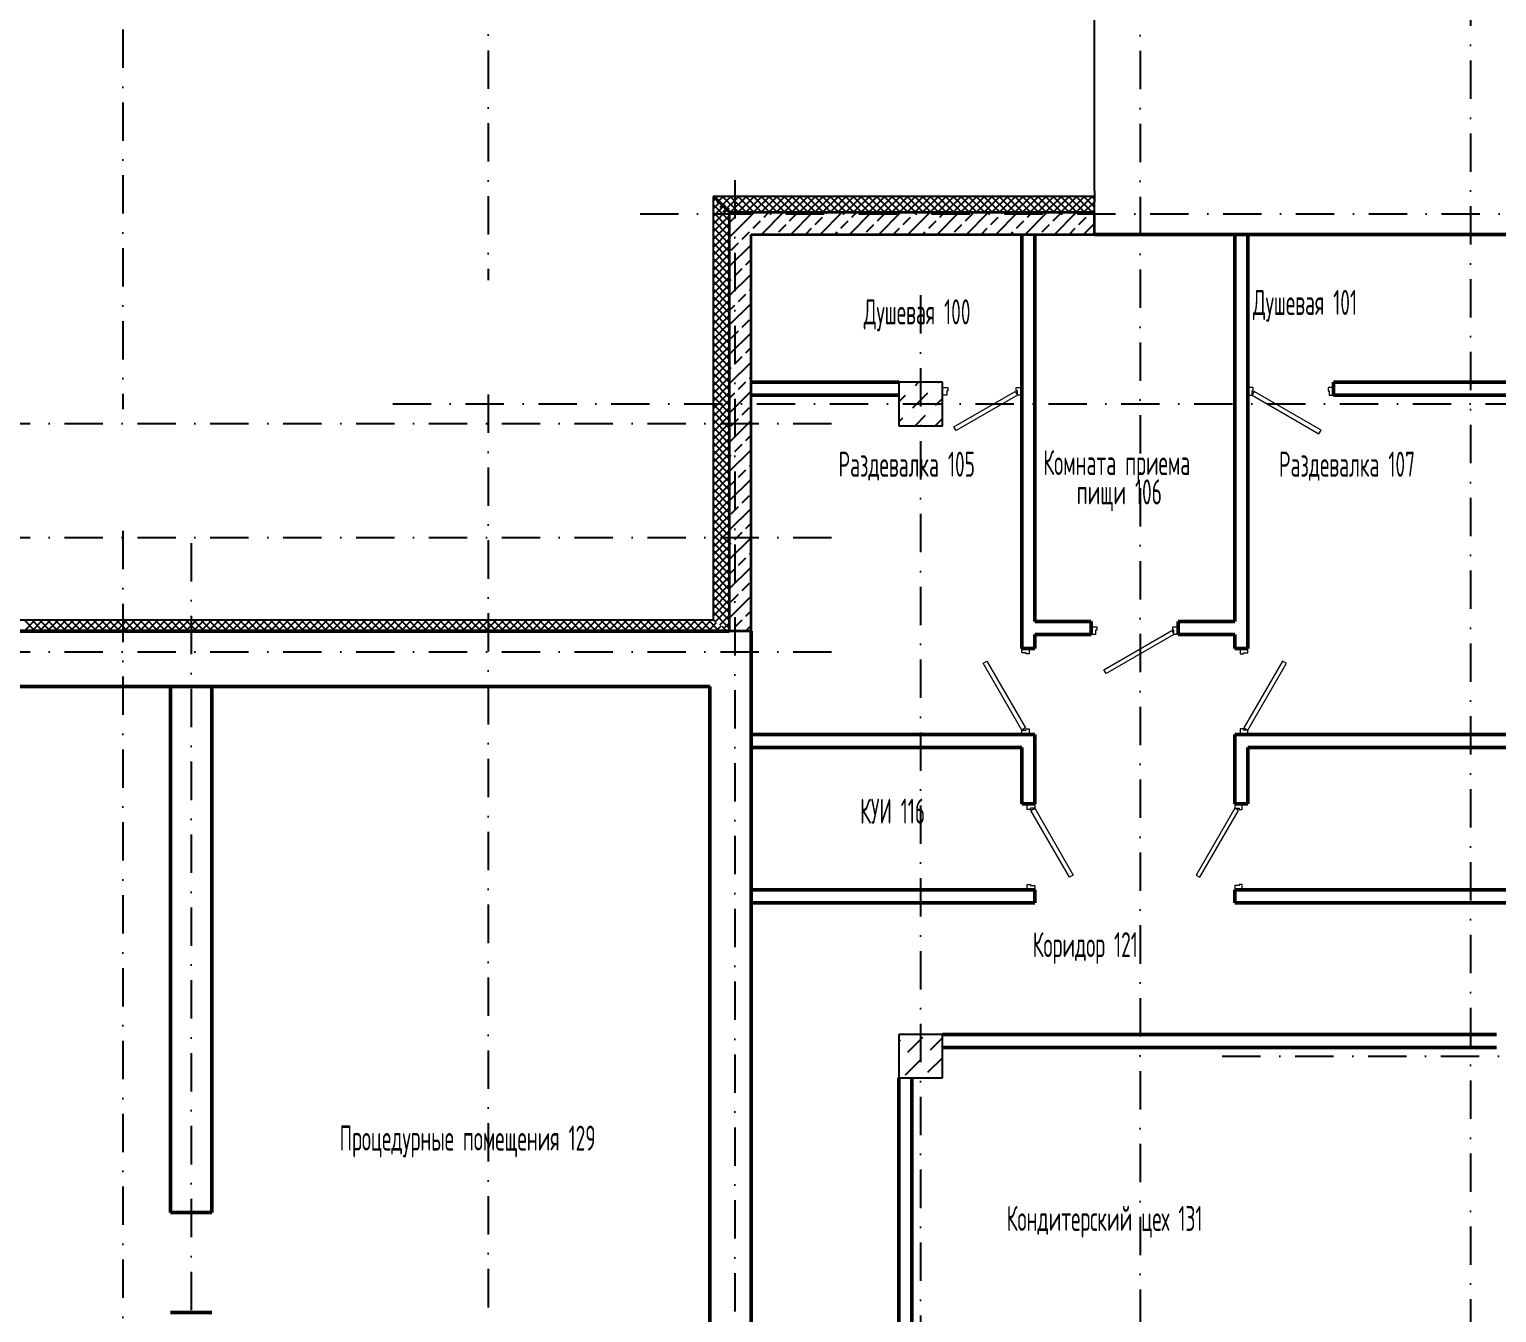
# Model space of a CAD drawing. Extents: x -1560602 to 321118, y -2308202 to -430103.
# Drawn here: x -1504795 to -1491295, y -2041513 to -2029707 of the extents above; entities that cross this region are included whole.
import ezdxf

# ---------------------------------------------------------------- set-up
doc = ezdxf.new("R2010")
doc.units = 0
doc.header["$MEASUREMENT"] = 0
doc.linetypes.add('Dot & Dashed', pattern=[670.277762, 352.777767, -176.388884, 0, -141.111112])
doc.linetypes.add('Штрихпунктирная', pattern=[0.670278, 0.352778, -0.176389, 0, -0.141111])
doc.layers.get('0').update_dxf_attribs({"color": 255, "linetype": 'CONTINUOUS'})
for name, color, linetype, lineweight in [('Двери', 4, 'CONTINUOUS', 15), ('Диафрагма', 2, 'CONTINUOUS', 35), ('стены', 5, 'CONTINUOUS', 50)]:
    doc.layers.add(name, color=color, linetype=linetype, lineweight=lineweight)
for name, color, linetype in [('Колонна', 7, 'CONTINUOUS'), ('колонна нижнего ряда', 1, 'CONTINUOUS'), ('Оси', 253, 'Dot & Dashed'), ('Текст', 7, 'CONTINUOUS'), ('Утеплитель', 6, 'CONTINUOUS')]:
    doc.layers.add(name, color=color, linetype=linetype)
doc.styles.get("Standard").update_dxf_attribs({"font": 'spds.shx', "width": 0.7, "height": 250})

msp = doc.modelspace()

# ---------------------------------------------------------------- linework, layer by layer
at = {"color": 0, "ltscale": 100}
for p, q in [((-1494994.7, -2031193.4), (-1494994.7, -2026863.4)), ((-1496599.7, -2031593.4), (-1496299.7, -2031593.4)), ((-1496299.7, -2031593.4), (-1495999.7, -2031593.4)), ((-1495999.7, -2031593.4), (-1495699.7, -2031593.4)), ((-1495699.7, -2031593.4), (-1495399.7, -2031593.4)), ((-1495399.7, -2031593.4), (-1495099.7, -2031593.4)), ((-1495099.7, -2031593.4), (-1494799.7, -2031593.4)), ((-1494799.7, -2031593.4), (-1494499.7, -2031593.4)), ((-1494499.7, -2031593.4), (-1494199.7, -2031593.4)), ((-1494199.7, -2031593.4), (-1493899.7, -2031593.4)), ((-1493899.7, -2031593.4), (-1493599.7, -2031593.4)), ((-1493599.7, -2031593.4), (-1493299.7, -2031593.4))]:
    msp.add_line(p, q, dxfattribs=at)
at = {"layer": 'Двери', "color": 0, "linetype": 'Continuous'}
for p, q in [((-1496394.7, -2033003.4), (-1496344.7, -2033003.4)), ((-1496354.7, -2033073.4), (-1496394.7, -2033073.4)), ((-1496344.7, -2033033.4), (-1496354.7, -2033033.4)), ((-1496354.7, -2033033.4), (-1496354.7, -2033073.4)), ((-1496344.7, -2033003.4), (-1496344.7, -2033033.4)), ((-1496287.7, -2033363.8), (-1495724.7, -2033038.8)), ((-1495704.7, -2033073.4), (-1496267.7, -2033398.4)), ((-1495724.7, -2033038.8), (-1495704.7, -2033073.4)), ((-1495714.7, -2033033.4), (-1495714.7, -2033003.4)), ((-1495714.7, -2033003.4), (-1495664.7, -2033003.4)), ((-1495704.7, -2033033.4), (-1495714.7, -2033033.4)), ((-1495704.7, -2033073.4), (-1495704.7, -2033033.4)), ((-1495664.7, -2033073.4), (-1495704.7, -2033073.4)), ((-1493534.7, -2033003.4), (-1493584.7, -2033003.4)), ((-1493584.7, -2033073.4), (-1493544.7, -2033073.4)), ((-1493544.7, -2033073.4), (-1493544.7, -2033033.4)), ((-1493544.7, -2033033.4), (-1493534.7, -2033033.4)), ((-1493524.7, -2033038.8), (-1493544.7, -2033073.4)), ((-1493544.7, -2033073.4), (-1492929.9, -2033428.4)), ((-1493534.7, -2033033.4), (-1493534.7, -2033003.4)), ((-1492909.9, -2033393.8), (-1493524.7, -2033038.8)), ((-1492794.7, -2033003.4), (-1492844.7, -2033003.4)), ((-1492844.7, -2033003.4), (-1492844.7, -2033033.4)), ((-1492844.7, -2033033.4), (-1492834.7, -2033033.4)), ((-1492834.7, -2033033.4), (-1492834.7, -2033073.4)), ((-1492834.7, -2033073.4), (-1492794.7, -2033073.4)), ((-1496267.7, -2033398.4), (-1496287.7, -2033363.8)), ((-1492929.9, -2033428.4), (-1492909.9, -2033393.8)), ((-1495024.7, -2035203.4), (-1494974.7, -2035203.4)), ((-1494974.7, -2035233.4), (-1494984.7, -2035233.4)), ((-1494984.7, -2035233.4), (-1494984.7, -2035273.4)), ((-1494974.7, -2035203.4), (-1494974.7, -2035233.4)), ((-1494908.3, -2035598.8), (-1494284.7, -2035238.8)), ((-1494284.7, -2035238.8), (-1494264.7, -2035273.4)), ((-1494274.7, -2035233.4), (-1494274.7, -2035203.4)), ((-1494274.7, -2035203.4), (-1494224.7, -2035203.4)), ((-1494264.7, -2035233.4), (-1494274.7, -2035233.4)), ((-1494264.7, -2035273.4), (-1494264.7, -2035233.4)), ((-1494984.7, -2035273.4), (-1495024.7, -2035273.4)), ((-1494264.7, -2035273.4), (-1494888.3, -2035633.4)), ((-1494224.7, -2035273.4), (-1494264.7, -2035273.4)), ((-1496019.7, -2035538.6), (-1495985.1, -2035518.6)), ((-1495985.1, -2035518.6), (-1495630.1, -2036133.4)), ((-1495664.7, -2035443.4), (-1495664.7, -2035403.4)), ((-1495624.7, -2035443.4), (-1495664.7, -2035443.4)), ((-1495624.7, -2035453.4), (-1495624.7, -2035443.4)), ((-1495594.7, -2035453.4), (-1495624.7, -2035453.4)), ((-1495594.7, -2035403.4), (-1495594.7, -2035453.4)), ((-1493654.7, -2035403.4), (-1493654.7, -2035453.4)), ((-1493654.7, -2035453.4), (-1493624.7, -2035453.4)), ((-1493624.7, -2035453.4), (-1493624.7, -2035443.4)), ((-1493624.7, -2035443.4), (-1493584.7, -2035443.4)), ((-1493264.4, -2035518.6), (-1493619.4, -2036133.4)), ((-1493584.7, -2035443.4), (-1493584.7, -2035403.4)), ((-1493229.7, -2035538.6), (-1493264.4, -2035518.6)), ((-1495664.7, -2036153.4), (-1496019.7, -2035538.6)), ((-1494888.3, -2035633.4), (-1494908.3, -2035598.8)), ((-1493584.7, -2036153.4), (-1493229.7, -2035538.6)), ((-1495630.1, -2036133.4), (-1495664.7, -2036153.4)), ((-1495664.7, -2036193.4), (-1495664.7, -2036153.4)), ((-1495664.7, -2036153.4), (-1495624.7, -2036153.4)), ((-1495624.7, -2036153.4), (-1495624.7, -2036143.4)), ((-1495624.7, -2036143.4), (-1495594.7, -2036143.4)), ((-1495594.7, -2036143.4), (-1495594.7, -2036193.4)), ((-1493624.7, -2036143.4), (-1493654.7, -2036143.4)), ((-1493654.7, -2036143.4), (-1493654.7, -2036193.4)), ((-1493624.7, -2036153.4), (-1493624.7, -2036143.4)), ((-1493584.7, -2036153.4), (-1493624.7, -2036153.4)), ((-1493619.4, -2036133.4), (-1493584.7, -2036153.4)), ((-1493584.7, -2036193.4), (-1493584.7, -2036153.4)), ((-1495614.7, -2036883.4), (-1495614.7, -2036833.4)), ((-1495544.7, -2036873.4), (-1495584.7, -2036873.4)), ((-1495584.7, -2036873.4), (-1495584.7, -2036883.4)), ((-1495579.4, -2036893.4), (-1495544.7, -2036873.4)), ((-1495544.7, -2036833.4), (-1495544.7, -2036873.4)), ((-1495544.7, -2036873.4), (-1495189.7, -2037488.3)), ((-1493704.7, -2036873.4), (-1494059.7, -2037488.3)), ((-1493704.7, -2036833.4), (-1493704.7, -2036873.4)), ((-1493704.7, -2036873.4), (-1493664.7, -2036873.4)), ((-1493670.1, -2036893.4), (-1493704.7, -2036873.4)), ((-1493664.7, -2036873.4), (-1493664.7, -2036883.4)), ((-1493634.7, -2036883.4), (-1493634.7, -2036833.4)), ((-1495584.7, -2036883.4), (-1495614.7, -2036883.4)), ((-1495224.4, -2037508.3), (-1495579.4, -2036893.4)), ((-1494025.1, -2037508.3), (-1493670.1, -2036893.4)), ((-1493664.7, -2036883.4), (-1493634.7, -2036883.4)), ((-1495189.7, -2037488.3), (-1495224.4, -2037508.3)), ((-1494059.7, -2037488.3), (-1494025.1, -2037508.3)), ((-1495614.7, -2037623.4), (-1495614.7, -2037573.4)), ((-1495614.7, -2037573.4), (-1495584.7, -2037573.4)), ((-1495584.7, -2037573.4), (-1495584.7, -2037583.4)), ((-1495584.7, -2037583.4), (-1495544.7, -2037583.4)), ((-1495544.7, -2037583.4), (-1495544.7, -2037623.4)), ((-1493664.7, -2037583.4), (-1493704.7, -2037583.4)), ((-1493704.7, -2037583.4), (-1493704.7, -2037623.4)), ((-1493634.7, -2037573.4), (-1493664.7, -2037573.4)), ((-1493664.7, -2037573.4), (-1493664.7, -2037583.4)), ((-1493634.7, -2037623.4), (-1493634.7, -2037573.4))]:
    msp.add_line(p, q, dxfattribs=at)
at = {"layer": 'Диафрагма', "color": 0, "ltscale": 100}
for p, q in [((-1498354.7, -2031393.4), (-1498354.7, -2035243.1)), ((-1494994.7, -2031393.4), (-1498354.7, -2031393.4)), ((-1494994.7, -2031593.4), (-1494994.7, -2031393.4)), ((-1498154.7, -2035243.1), (-1498154.7, -2031593.4)), ((-1498154.7, -2031593.4), (-1496674.7, -2031593.4)), ((-1496674.7, -2031593.4), (-1494994.7, -2031593.4))]:
    msp.add_line(p, q, dxfattribs=at)
at = {"layer": 'Диафрагма', "color": 0, "lineweight": -3, "ltscale": 100}
for p, q in [((-1498354.7, -2031620.7), (-1498127.5, -2031393.4)), ((-1498354.7, -2031486), (-1498304.6, -2031435.8)), ((-1498270.9, -2031402.2), (-1498262.2, -2031393.4)), ((-1498136.2, -2031536.9), (-1498068.8, -2031469.5)), ((-1498058.1, -2031593.4), (-1497858.1, -2031393.4)), ((-1498035.2, -2031435.8), (-1497992.8, -2031393.4)), ((-1497799.4, -2031469.5), (-1497732.1, -2031402.2)), ((-1497788.7, -2031593.4), (-1497588.7, -2031393.4)), ((-1497563.7, -2031503.2), (-1497496.4, -2031435.8)), ((-1497519.3, -2031593.4), (-1497319.3, -2031393.4)), ((-1497462.7, -2031402.2), (-1497454, -2031393.4)), ((-1497328, -2031536.9), (-1497260.6, -2031469.5)), ((-1497249.9, -2031593.4), (-1497049.9, -2031393.4)), ((-1497226.9, -2031435.8), (-1497184.6, -2031393.4)), ((-1496991.2, -2031469.5), (-1496923.9, -2031402.2)), ((-1496980.5, -2031593.4), (-1496780.5, -2031393.4)), ((-1496755.5, -2031503.2), (-1496688.1, -2031435.8)), ((-1496711, -2031593.4), (-1496511, -2031393.4)), ((-1496654.5, -2031402.2), (-1496645.7, -2031393.4)), ((-1496519.8, -2031536.9), (-1496452.4, -2031469.5)), ((-1496441.6, -2031593.4), (-1496241.6, -2031393.4)), ((-1496418.7, -2031435.8), (-1496376.3, -2031393.4)), ((-1496183, -2031469.5), (-1496115.6, -2031402.2)), ((-1496172.2, -2031593.4), (-1495972.2, -2031393.4)), ((-1495947.3, -2031503.2), (-1495879.9, -2031435.8)), ((-1495902.8, -2031593.4), (-1495702.8, -2031393.4)), ((-1495846.2, -2031402.2), (-1495837.5, -2031393.4)), ((-1495711.5, -2031536.9), (-1495644.2, -2031469.5)), ((-1495633.4, -2031593.4), (-1495433.4, -2031393.4)), ((-1495610.5, -2031435.8), (-1495568.1, -2031393.4)), ((-1495374.8, -2031469.5), (-1495307.4, -2031402.2)), ((-1495364, -2031593.4), (-1495164, -2031393.4)), ((-1495139, -2031503.2), (-1495071.7, -2031435.8)), ((-1495038, -2031402.2), (-1495029.3, -2031393.4)), ((-1498237.2, -2031637.9), (-1498169.9, -2031570.5)), ((-1497900.5, -2031570.5), (-1497833.1, -2031503.2)), ((-1497654, -2031593.4), (-1497597.4, -2031536.9)), ((-1497384.6, -2031593.4), (-1497361.7, -2031570.5)), ((-1497092.2, -2031570.5), (-1497024.9, -2031503.2)), ((-1496845.7, -2031593.4), (-1496789.2, -2031536.9)), ((-1496576.3, -2031593.4), (-1496553.4, -2031570.5)), ((-1496284, -2031570.5), (-1496216.7, -2031503.2)), ((-1496037.5, -2031593.4), (-1495980.9, -2031536.9)), ((-1495768.1, -2031593.4), (-1495745.2, -2031570.5)), ((-1495475.8, -2031570.5), (-1495408.4, -2031503.2)), ((-1495229.3, -2031593.4), (-1495172.7, -2031536.9)), ((-1495094.6, -2031593.4), (-1494994.7, -2031493.6)), ((-1498354.7, -2031890.1), (-1498154.7, -2031690.1)), ((-1498338.3, -2031738.9), (-1498270.9, -2031671.6)), ((-1498203.6, -2031873.6), (-1498154.7, -2031824.8)), ((-1498354.7, -2032159.5), (-1498154.7, -2031959.5)), ((-1498354.7, -2032024.8), (-1498338.3, -2032008.3)), ((-1498304.6, -2031974.6), (-1498237.2, -2031907.3)), ((-1498270.9, -2032210.4), (-1498203.6, -2032143)), ((-1498169.9, -2032109.3), (-1498154.7, -2032094.2)), ((-1498354.7, -2032428.9), (-1498154.7, -2032228.9)), ((-1498354.7, -2032294.2), (-1498304.6, -2032244)), ((-1498237.2, -2032446.1), (-1498169.9, -2032378.8)), ((-1498354.7, -2032698.3), (-1498154.7, -2032498.3)), ((-1498338.3, -2032547.1), (-1498270.9, -2032479.8)), ((-1498203.6, -2032681.8), (-1498154.7, -2032633)), ((-1498354.7, -2032967.7), (-1498154.7, -2032767.7)), ((-1498354.7, -2032833), (-1498338.3, -2032816.5)), ((-1498304.6, -2032782.9), (-1498237.2, -2032715.5)), ((-1498270.9, -2033018.6), (-1498203.6, -2032951.2)), ((-1498169.9, -2032917.6), (-1498154.7, -2032902.4)), ((-1498354.7, -2033237.1), (-1498154.7, -2033037.1)), ((-1498354.7, -2033102.4), (-1498304.6, -2033052.3)), ((-1498237.2, -2033254.3), (-1498169.9, -2033187)), ((-1498354.7, -2033506.5), (-1498154.7, -2033306.5)), ((-1498338.3, -2033355.4), (-1498270.9, -2033288)), ((-1498203.6, -2033490.1), (-1498154.7, -2033441.3)), ((-1498354.7, -2033776), (-1498154.7, -2033576)), ((-1498354.7, -2033641.3), (-1498338.3, -2033624.8)), ((-1498304.6, -2033591.1), (-1498237.2, -2033523.7)), ((-1498270.9, -2033826.8), (-1498203.6, -2033759.5)), ((-1498169.9, -2033725.8), (-1498154.7, -2033710.7)), ((-1498354.7, -2034045.4), (-1498154.7, -2033845.4)), ((-1498354.7, -2033910.7), (-1498304.6, -2033860.5)), ((-1498237.2, -2034062.6), (-1498169.9, -2033995.2)), ((-1498354.7, -2034314.8), (-1498154.7, -2034114.8)), ((-1498338.3, -2034163.6), (-1498270.9, -2034096.2)), ((-1498203.6, -2034298.3), (-1498154.7, -2034249.5)), ((-1498354.7, -2034584.2), (-1498154.7, -2034384.2)), ((-1498354.7, -2034449.5), (-1498338.3, -2034433)), ((-1498304.6, -2034399.3), (-1498237.2, -2034332)), ((-1498270.9, -2034635), (-1498203.6, -2034567.7)), ((-1498169.9, -2034534), (-1498154.7, -2034518.9)), ((-1498354.7, -2034853.6), (-1498154.7, -2034653.6)), ((-1498354.7, -2034718.9), (-1498304.6, -2034668.7)), ((-1498237.2, -2034870.8), (-1498169.9, -2034803.4)), ((-1498354.7, -2035123), (-1498154.7, -2034923)), ((-1498338.3, -2034971.8), (-1498270.9, -2034904.5)), ((-1498203.6, -2035106.5), (-1498154.7, -2035057.7)), ((-1498340.1, -2035243.1), (-1498338.3, -2035241.2)), ((-1498304.6, -2035207.5), (-1498237.2, -2035140.2)), ((-1498205.4, -2035243.1), (-1498154.7, -2035192.4))]:
    msp.add_line(p, q, dxfattribs=at)
at = {"layer": 'Диафрагма', "color": 0, "linetype": 'Continuous'}
msp.add_line((-1498154.7, -2035243.1), (-1498354.7, -2035243.1), dxfattribs=at)
msp.add_line((-1498154.7, -2035243.1), (-1498354.7, -2035243.1), dxfattribs=at)
at = {"layer": 'Колонна', "color": 0, "ltscale": 100}
for p, q in [((-1496394.7, -2032953.4), (-1496794.7, -2032953.4)), ((-1496794.7, -2032953.4), (-1496794.7, -2033353.4)), ((-1496394.7, -2033353.4), (-1496394.7, -2032953.4)), ((-1496794.7, -2033353.4), (-1496394.7, -2033353.4)), ((-1496394.7, -2038953.4), (-1496794.7, -2038953.4)), ((-1496794.7, -2038953.4), (-1496794.7, -2039353.4)), ((-1496394.7, -2039353.4), (-1496394.7, -2038953.4)), ((-1496794.7, -2039353.4), (-1496394.7, -2039353.4))]:
    msp.add_line(p, q, dxfattribs=at)
at = {"layer": 'колонна нижнего ряда', "color": 0, "ltscale": 100}
for p, q in [((-1496642.2, -2032982), (-1496613.7, -2032953.4)), ((-1496435.4, -2032959), (-1496429.8, -2032953.4)), ((-1496794.7, -2033134.5), (-1496734.2, -2033073.9)), ((-1496688.2, -2033028), (-1496688.2, -2033028)), ((-1496665.2, -2033188.8), (-1496527.3, -2033050.9)), ((-1496481.4, -2033005), (-1496481.4, -2033005)), ((-1496711.2, -2033234.8), (-1496711.2, -2033234.8)), ((-1496504.3, -2033211.8), (-1496504.3, -2033211.8)), ((-1496458.4, -2033165.9), (-1496394.7, -2033102.2)), ((-1496794.7, -2033318.4), (-1496757.1, -2033280.8)), ((-1496646, -2033353.4), (-1496550.3, -2033257.8)), ((-1496462.1, -2033353.4), (-1496394.7, -2033286.1)), ((-1496794.7, -2039017.6), (-1496780.1, -2039003)), ((-1496734.2, -2038957.1), (-1496734.2, -2038957.1)), ((-1496711.2, -2039117.9), (-1496573.3, -2038980)), ((-1496504.3, -2039094.9), (-1496394.7, -2038985.3)), ((-1496757.1, -2039163.9), (-1496757.1, -2039163.9)), ((-1496550.3, -2039140.9), (-1496550.3, -2039140.9)), ((-1496527.3, -2039301.8), (-1496394.7, -2039169.2)), ((-1496734.2, -2039324.8), (-1496596.3, -2039186.9)), ((-1496573.3, -2039347.7), (-1496573.3, -2039347.7))]:
    msp.add_line(p, q, dxfattribs=at)
at = {"layer": 'Оси', "color": 0, "linetype": 'Штрихпунктирная', "lineweight": -3, "ltscale": 1000}
for p, q in [((-1500574.7, -2000403.4), (-1500574.7, -2032014.8)), ((-1503934.7, -2002223.4), (-1503934.7, -2033201.6)), ((-1494574.7, -2008453.4), (-1494574.7, -2057488.4)), ((-1491534.7, -2011893.4), (-1491534.7, -2057515.2)), ((-1498304.7, -2031093.6), (-1498304.7, -2057488.4)), ((-1499175.3, -2031403.4), (-1479259.7, -2031403.4)), ((-1496594.7, -2032153.4), (-1496594.7, -2051813.8)), ((-1500574.7, -2033067.2), (-1500574.7, -2057488.4)), ((-1501452, -2033153.4), (-1479259.7, -2033153.4)), ((-1556760.1, -2033333.4), (-1497304.7, -2033333.4)), ((-1556760.1, -2034383.4), (-1497304.7, -2034383.4)), ((-1503934.7, -2034320.8), (-1503934.7, -2057515.2)), ((-1503304.7, -2034433.1), (-1503304.7, -2057500.4)), ((-1556760.1, -2035433.4), (-1497304.7, -2035433.4)), ((-1493818.8, -2039153.4), (-1479259.7, -2039153.4))]:
    msp.add_line(p, q, dxfattribs=at)
at = {"layer": 'стены', "color": 0, "ltscale": 100}
for p, q in [((-1495664.7, -2031593.4), (-1495664.7, -2035403.4)), ((-1495544.7, -2035153.4), (-1495544.7, -2031593.4)), ((-1494994.7, -2031593.4), (-1493104.7, -2031593.4)), ((-1493704.7, -2031593.4), (-1493704.7, -2035153.4)), ((-1493584.7, -2035403.4), (-1493584.7, -2031593.4)), ((-1493104.7, -2031593.4), (-1485244.7, -2031593.4)), ((-1496794.7, -2032953.4), (-1498154.7, -2032953.4)), ((-1492794.7, -2032953.4), (-1491094.7, -2032953.5)), ((-1492794.7, -2033073.4), (-1492794.7, -2032953.4)), ((-1498154.7, -2033073.4), (-1496794.7, -2033073.4)), ((-1491094.7, -2033073.4), (-1492794.7, -2033073.4)), ((-1498354.7, -2035243.1), (-1506819.7, -2035243.1)), ((-1498154.7, -2038233.4), (-1498154.7, -2035243.1)), ((-1495024.7, -2035153.4), (-1495544.7, -2035153.4)), ((-1495024.7, -2035273.4), (-1495024.7, -2035153.4)), ((-1494224.7, -2035153.4), (-1494224.7, -2035273.4)), ((-1493704.7, -2035153.4), (-1494224.7, -2035153.4)), ((-1495544.7, -2035403.4), (-1495544.7, -2035273.4)), ((-1495544.7, -2035273.4), (-1495024.7, -2035273.4)), ((-1494224.7, -2035273.4), (-1493704.7, -2035273.4)), ((-1493704.7, -2035273.4), (-1493704.7, -2035403.4)), ((-1495664.7, -2035403.4), (-1495544.7, -2035403.4)), ((-1493704.7, -2035403.4), (-1493584.7, -2035403.4)), ((-1506819.7, -2035753.1), (-1498534.7, -2035753.1)), ((-1503494.7, -2035753.1), (-1503494.7, -2040593.4)), ((-1503114.7, -2037973.1), (-1503114.7, -2035753.1)), ((-1498534.7, -2035753.1), (-1498534.7, -2043723.4)), ((-1495544.7, -2036193.4), (-1498154.7, -2036193.4)), ((-1495544.7, -2036833.4), (-1495544.7, -2036193.4)), ((-1493704.7, -2036833.4), (-1493704.7, -2036193.4)), ((-1493704.7, -2036193.4), (-1491094.7, -2036193.4)), ((-1498154.7, -2036313.4), (-1495664.7, -2036313.4)), ((-1495664.7, -2036313.4), (-1495664.7, -2036833.4)), ((-1491094.7, -2036313.4), (-1493584.7, -2036313.4)), ((-1493584.7, -2036313.4), (-1493584.7, -2036833.4)), ((-1495664.7, -2036833.4), (-1495544.7, -2036833.4)), ((-1493584.7, -2036833.4), (-1493704.7, -2036833.4)), ((-1495544.7, -2037623.4), (-1498154.7, -2037623.4)), ((-1495544.7, -2037743.4), (-1495544.7, -2037623.4)), ((-1493704.7, -2037743.4), (-1493704.7, -2037623.4)), ((-1493704.7, -2037623.4), (-1491094.7, -2037623.4)), ((-1498154.7, -2037743.4), (-1495544.7, -2037743.4)), ((-1490839.7, -2037743.4), (-1493704.7, -2037743.4)), ((-1503114.7, -2040593.4), (-1503114.7, -2037973.1)), ((-1498154.7, -2043723.4), (-1498154.7, -2038233.4)), ((-1496394.7, -2038953.4), (-1491294.7, -2038953.4)), ((-1496394.7, -2039073.4), (-1491294.7, -2039073.4)), ((-1496794.7, -2043913.4), (-1496794.7, -2039353.4)), ((-1496674.7, -2039353.4), (-1496674.7, -2044953.4))]:
    msp.add_line(p, q, dxfattribs=at)
at = {"layer": 'стены', "color": 0, "linetype": 'Continuous', "ltscale": 100}
for p, q in [((-1503114.7, -2040593.4), (-1503494.7, -2040593.4)), ((-1503114.7, -2041513.4), (-1503494.7, -2041513.4))]:
    msp.add_line(p, q, dxfattribs=at)
at = {"layer": 'Утеплитель', "color": 0, "ltscale": 100}
for p, q in [((-1494994.7, -2031193.4), (-1494994.7, -2031293.4)), ((-1494994.7, -2031243.4), (-1498504.7, -2031243.4)), ((-1498504.7, -2031243.4), (-1498504.7, -2035143.1)), ((-1498354.7, -2031396.3), (-1498504.7, -2031246.3)), ((-1498504.7, -2031288.3), (-1498477.8, -2031261.4)), ((-1498504.7, -2031359), (-1498435.4, -2031289.7)), ((-1498354.7, -2031467), (-1498504.7, -2031317)), ((-1498504.7, -2031429.7), (-1498393, -2031317.9)), ((-1498495.1, -2031257.9), (-1498480.6, -2031243.4)), ((-1498336.9, -2031393.4), (-1498486.9, -2031243.4)), ((-1498466.8, -2031300.3), (-1498409.9, -2031243.4)), ((-1498438.5, -2031342.8), (-1498339.2, -2031243.4)), ((-1498266.2, -2031393.4), (-1498416.2, -2031243.4)), ((-1498410.2, -2031385.2), (-1498268.5, -2031243.4)), ((-1498347.8, -2031393.4), (-1498197.8, -2031243.4)), ((-1498195.4, -2031393.4), (-1498345.4, -2031243.4)), ((-1498277.1, -2031393.4), (-1498127.1, -2031243.4)), ((-1498124.7, -2031393.4), (-1498274.7, -2031243.4)), ((-1498206.4, -2031393.4), (-1498056.4, -2031243.4)), ((-1498054, -2031393.4), (-1498204, -2031243.4)), ((-1498135.6, -2031393.4), (-1497985.6, -2031243.4)), ((-1497983.3, -2031393.4), (-1498133.3, -2031243.4)), ((-1498064.9, -2031393.4), (-1497914.9, -2031243.4)), ((-1497912.6, -2031393.4), (-1498062.6, -2031243.4)), ((-1497994.2, -2031393.4), (-1497844.2, -2031243.4)), ((-1497841.9, -2031393.4), (-1497991.9, -2031243.4)), ((-1497923.5, -2031393.4), (-1497773.5, -2031243.4)), ((-1497771.2, -2031393.4), (-1497921.2, -2031243.4)), ((-1497852.8, -2031393.4), (-1497702.8, -2031243.4)), ((-1497700.5, -2031393.4), (-1497850.5, -2031243.4)), ((-1497782.1, -2031393.4), (-1497632.1, -2031243.4)), ((-1497629.8, -2031393.4), (-1497779.8, -2031243.4)), ((-1497711.4, -2031393.4), (-1497561.4, -2031243.4)), ((-1497559, -2031393.4), (-1497709, -2031243.4)), ((-1497640.7, -2031393.4), (-1497490.7, -2031243.4)), ((-1497488.3, -2031393.4), (-1497638.3, -2031243.4)), ((-1497570, -2031393.4), (-1497420, -2031243.4)), ((-1497417.6, -2031393.4), (-1497567.6, -2031243.4)), ((-1497499.3, -2031393.4), (-1497349.3, -2031243.4)), ((-1497346.9, -2031393.4), (-1497496.9, -2031243.4)), ((-1497428.5, -2031393.4), (-1497278.5, -2031243.4)), ((-1497276.2, -2031393.4), (-1497426.2, -2031243.4)), ((-1497357.8, -2031393.4), (-1497207.8, -2031243.4)), ((-1497205.5, -2031393.4), (-1497355.5, -2031243.4)), ((-1497287.1, -2031393.4), (-1497137.1, -2031243.4)), ((-1497134.8, -2031393.4), (-1497284.8, -2031243.4)), ((-1497216.4, -2031393.4), (-1497066.4, -2031243.4)), ((-1497064.1, -2031393.4), (-1497214.1, -2031243.4)), ((-1497145.7, -2031393.4), (-1496995.7, -2031243.4)), ((-1496993.4, -2031393.4), (-1497143.4, -2031243.4)), ((-1497075, -2031393.4), (-1496925, -2031243.4)), ((-1496922.6, -2031393.4), (-1497072.6, -2031243.4)), ((-1497004.3, -2031393.4), (-1496854.3, -2031243.4)), ((-1496851.9, -2031393.4), (-1497001.9, -2031243.4)), ((-1496933.6, -2031393.4), (-1496783.6, -2031243.4)), ((-1496781.2, -2031393.4), (-1496931.2, -2031243.4)), ((-1496862.9, -2031393.4), (-1496712.9, -2031243.4)), ((-1496710.5, -2031393.4), (-1496860.5, -2031243.4)), ((-1496792.1, -2031393.4), (-1496642.1, -2031243.4)), ((-1496639.8, -2031393.4), (-1496789.8, -2031243.4)), ((-1496721.4, -2031393.4), (-1496571.4, -2031243.4)), ((-1496569.1, -2031393.4), (-1496719.1, -2031243.4)), ((-1496650.7, -2031393.4), (-1496500.7, -2031243.4)), ((-1496498.4, -2031393.4), (-1496648.4, -2031243.4)), ((-1496580, -2031393.4), (-1496430, -2031243.4)), ((-1496427.7, -2031393.4), (-1496577.7, -2031243.4)), ((-1496509.3, -2031393.4), (-1496359.3, -2031243.4)), ((-1496357, -2031393.4), (-1496507, -2031243.4)), ((-1496438.6, -2031393.4), (-1496288.6, -2031243.4)), ((-1496286.3, -2031393.4), (-1496436.3, -2031243.4)), ((-1496367.9, -2031393.4), (-1496217.9, -2031243.4)), ((-1496215.5, -2031393.4), (-1496365.5, -2031243.4)), ((-1496297.2, -2031393.4), (-1496147.2, -2031243.4)), ((-1496144.8, -2031393.4), (-1496294.8, -2031243.4)), ((-1496226.5, -2031393.4), (-1496076.5, -2031243.4)), ((-1496074.1, -2031393.4), (-1496224.1, -2031243.4)), ((-1496155.7, -2031393.4), (-1496005.7, -2031243.4)), ((-1496003.4, -2031393.4), (-1496153.4, -2031243.4)), ((-1496085, -2031393.4), (-1495935, -2031243.4)), ((-1495932.7, -2031393.4), (-1496082.7, -2031243.4)), ((-1496014.3, -2031393.4), (-1495864.3, -2031243.4)), ((-1495862, -2031393.4), (-1496012, -2031243.4)), ((-1495943.6, -2031393.4), (-1495793.6, -2031243.4)), ((-1495791.3, -2031393.4), (-1495941.3, -2031243.4)), ((-1495872.9, -2031393.4), (-1495722.9, -2031243.4)), ((-1495720.6, -2031393.4), (-1495870.6, -2031243.4)), ((-1495802.2, -2031393.4), (-1495652.2, -2031243.4)), ((-1495649.9, -2031393.4), (-1495799.9, -2031243.4)), ((-1495731.5, -2031393.4), (-1495581.5, -2031243.4)), ((-1495579.1, -2031393.4), (-1495729.1, -2031243.4)), ((-1495660.8, -2031393.4), (-1495510.8, -2031243.4)), ((-1495508.4, -2031393.4), (-1495658.4, -2031243.4)), ((-1495590.1, -2031393.4), (-1495440.1, -2031243.4)), ((-1495437.7, -2031393.4), (-1495587.7, -2031243.4)), ((-1495519.4, -2031393.4), (-1495369.4, -2031243.4)), ((-1495367, -2031393.4), (-1495517, -2031243.4)), ((-1495448.6, -2031393.4), (-1495298.6, -2031243.4)), ((-1495296.3, -2031393.4), (-1495446.3, -2031243.4)), ((-1495377.9, -2031393.4), (-1495227.9, -2031243.4)), ((-1495225.6, -2031393.4), (-1495375.6, -2031243.4)), ((-1495307.2, -2031393.4), (-1495157.2, -2031243.4)), ((-1495154.9, -2031393.4), (-1495304.9, -2031243.4)), ((-1495236.5, -2031393.4), (-1495086.5, -2031243.4)), ((-1495084.2, -2031393.4), (-1495234.2, -2031243.4)), ((-1495165.8, -2031393.4), (-1495015.8, -2031243.4)), ((-1495013.5, -2031393.4), (-1495163.5, -2031243.4)), ((-1495095.1, -2031393.4), (-1494994.7, -2031293.1)), ((-1494994.7, -2031341.4), (-1495092.7, -2031243.4)), ((-1494994.7, -2031270.7), (-1495022, -2031243.4)), ((-1494994.7, -2031393.4), (-1494994.7, -2031243.4)), ((-1498504.7, -2031500.4), (-1498354.7, -2031350.4)), ((-1498354.7, -2031537.7), (-1498504.7, -2031387.7)), ((-1498504.7, -2031571.1), (-1498354.7, -2031421.1)), ((-1498354.7, -2031608.4), (-1498504.7, -2031458.4)), ((-1495024.4, -2031393.4), (-1494994.7, -2031363.8)), ((-1498504.7, -2031641.8), (-1498354.7, -2031491.8)), ((-1498354.7, -2031679.1), (-1498504.7, -2031529.1)), ((-1498504.7, -2031712.5), (-1498354.7, -2031562.5)), ((-1498354.7, -2031749.8), (-1498504.7, -2031599.8)), ((-1498504.7, -2031783.2), (-1498354.7, -2031633.2)), ((-1498354.7, -2031820.5), (-1498504.7, -2031670.5)), ((-1498504.7, -2031854), (-1498354.7, -2031704)), ((-1498354.7, -2031891.2), (-1498504.7, -2031741.2)), ((-1498504.7, -2031924.7), (-1498354.7, -2031774.7)), ((-1498354.7, -2031962), (-1498504.7, -2031812)), ((-1498504.7, -2031995.4), (-1498354.7, -2031845.4)), ((-1498354.7, -2032032.7), (-1498504.7, -2031882.7)), ((-1498504.7, -2032066.1), (-1498354.7, -2031916.1)), ((-1498354.7, -2032103.4), (-1498504.7, -2031953.4)), ((-1498504.7, -2032136.8), (-1498354.7, -2031986.8)), ((-1498354.7, -2032174.1), (-1498504.7, -2032024.1)), ((-1498504.7, -2032207.5), (-1498354.7, -2032057.5)), ((-1498354.7, -2032244.8), (-1498504.7, -2032094.8)), ((-1498504.7, -2032278.2), (-1498354.7, -2032128.2)), ((-1498354.7, -2032315.5), (-1498504.7, -2032165.5)), ((-1498504.7, -2032348.9), (-1498354.7, -2032198.9)), ((-1498354.7, -2032386.2), (-1498504.7, -2032236.2)), ((-1498504.7, -2032419.6), (-1498354.7, -2032269.6)), ((-1498354.7, -2032456.9), (-1498504.7, -2032306.9)), ((-1498504.7, -2032490.4), (-1498354.7, -2032340.4)), ((-1498354.7, -2032527.6), (-1498504.7, -2032377.6)), ((-1498504.7, -2032561.1), (-1498354.7, -2032411.1)), ((-1498354.7, -2032598.4), (-1498504.7, -2032448.4)), ((-1498504.7, -2032631.8), (-1498354.7, -2032481.8)), ((-1498354.7, -2032669.1), (-1498504.7, -2032519.1)), ((-1498504.7, -2032702.5), (-1498354.7, -2032552.5)), ((-1498354.7, -2032739.8), (-1498504.7, -2032589.8)), ((-1498504.7, -2032773.2), (-1498354.7, -2032623.2)), ((-1498354.7, -2032810.5), (-1498504.7, -2032660.5)), ((-1498504.7, -2032843.9), (-1498354.7, -2032693.9)), ((-1498354.7, -2032881.2), (-1498504.7, -2032731.2)), ((-1498504.7, -2032914.6), (-1498354.7, -2032764.6)), ((-1498354.7, -2032951.9), (-1498504.7, -2032801.9)), ((-1498504.7, -2032985.3), (-1498354.7, -2032835.3)), ((-1498354.7, -2033022.6), (-1498504.7, -2032872.6)), ((-1498504.7, -2033056), (-1498354.7, -2032906)), ((-1498354.7, -2033093.3), (-1498504.7, -2032943.3)), ((-1498504.7, -2033126.7), (-1498354.7, -2032976.7)), ((-1498354.7, -2033164), (-1498504.7, -2033014)), ((-1498504.7, -2033197.5), (-1498354.7, -2033047.5)), ((-1498354.7, -2033234.7), (-1498504.7, -2033084.7)), ((-1498504.7, -2033268.2), (-1498354.7, -2033118.2)), ((-1498354.7, -2033305.5), (-1498504.7, -2033155.5)), ((-1498504.7, -2033338.9), (-1498354.7, -2033188.9)), ((-1498354.7, -2033376.2), (-1498504.7, -2033226.2)), ((-1498504.7, -2033409.6), (-1498354.7, -2033259.6)), ((-1498354.7, -2033446.9), (-1498504.7, -2033296.9)), ((-1498504.7, -2033480.3), (-1498354.7, -2033330.3)), ((-1498354.7, -2033517.6), (-1498504.7, -2033367.6)), ((-1498504.7, -2033551), (-1498354.7, -2033401)), ((-1498354.7, -2033588.3), (-1498504.7, -2033438.3)), ((-1498504.7, -2033621.7), (-1498354.7, -2033471.7)), ((-1498354.7, -2033659), (-1498504.7, -2033509)), ((-1498504.7, -2033692.4), (-1498354.7, -2033542.4)), ((-1498354.7, -2033729.7), (-1498504.7, -2033579.7)), ((-1498504.7, -2033763.1), (-1498354.7, -2033613.1)), ((-1498354.7, -2033800.4), (-1498504.7, -2033650.4)), ((-1498504.7, -2033833.9), (-1498354.7, -2033683.9)), ((-1498354.7, -2033871.1), (-1498504.7, -2033721.1)), ((-1498504.7, -2033904.6), (-1498354.7, -2033754.6)), ((-1498354.7, -2033941.9), (-1498504.7, -2033791.9)), ((-1498504.7, -2033975.3), (-1498354.7, -2033825.3)), ((-1498354.7, -2034012.6), (-1498504.7, -2033862.6)), ((-1498504.7, -2034046), (-1498354.7, -2033896)), ((-1498354.7, -2034083.3), (-1498504.7, -2033933.3)), ((-1498504.7, -2034116.7), (-1498354.7, -2033966.7)), ((-1498354.7, -2034154), (-1498504.7, -2034004)), ((-1498504.7, -2034187.4), (-1498354.7, -2034037.4)), ((-1498354.7, -2034224.7), (-1498504.7, -2034074.7)), ((-1498504.7, -2034258.1), (-1498354.7, -2034108.1)), ((-1498354.7, -2034295.4), (-1498504.7, -2034145.4)), ((-1498504.7, -2034328.8), (-1498354.7, -2034178.8)), ((-1498354.7, -2034366.1), (-1498504.7, -2034216.1)), ((-1498504.7, -2034399.5), (-1498354.7, -2034249.5)), ((-1498354.7, -2034436.8), (-1498504.7, -2034286.8)), ((-1498504.7, -2034470.3), (-1498354.7, -2034320.3)), ((-1498354.7, -2034507.5), (-1498504.7, -2034357.5)), ((-1498504.7, -2034541), (-1498354.7, -2034391)), ((-1498354.7, -2034578.2), (-1498504.7, -2034428.2)), ((-1498504.7, -2034611.7), (-1498354.7, -2034461.7)), ((-1498354.7, -2034649), (-1498504.7, -2034499)), ((-1498504.7, -2034682.4), (-1498354.7, -2034532.4)), ((-1498354.7, -2034719.7), (-1498504.7, -2034569.7)), ((-1498504.7, -2034753.1), (-1498354.7, -2034603.1)), ((-1498354.7, -2034790.4), (-1498504.7, -2034640.4)), ((-1498504.7, -2034823.8), (-1498354.7, -2034673.8)), ((-1498354.7, -2034861.1), (-1498504.7, -2034711.1)), ((-1498504.7, -2034894.5), (-1498354.7, -2034744.5)), ((-1498354.7, -2034931.8), (-1498504.7, -2034781.8)), ((-1498504.7, -2034965.2), (-1498354.7, -2034815.2)), ((-1498354.7, -2035002.5), (-1498504.7, -2034852.5)), ((-1498504.7, -2035035.9), (-1498354.7, -2034885.9)), ((-1498354.7, -2035073.2), (-1498504.7, -2034923.2)), ((-1498504.7, -2035106.6), (-1498354.7, -2034956.6)), ((-1498354.7, -2035143.9), (-1498504.7, -2034993.9)), ((-1498354.7, -2035214.6), (-1498504.7, -2035064.6)), ((-1498484.2, -2035156.8), (-1498354.7, -2035027.4)), ((-1498441.8, -2035185.1), (-1498354.7, -2035098.1)), ((-1498504.7, -2035143.1), (-1509039.7, -2035143.1)), ((-1504843, -2035243.1), (-1504743, -2035143.1)), ((-1504740.3, -2035243.1), (-1504840.3, -2035143.1)), ((-1504772.3, -2035243.1), (-1504672.3, -2035143.1)), ((-1504669.5, -2035243.1), (-1504769.5, -2035143.1)), ((-1504701.6, -2035243.1), (-1504601.6, -2035143.1)), ((-1504598.8, -2035243.1), (-1504698.8, -2035143.1)), ((-1504630.9, -2035243.1), (-1504530.9, -2035143.1)), ((-1504528.1, -2035243.1), (-1504628.1, -2035143.1)), ((-1504560.2, -2035243.1), (-1504460.2, -2035143.1)), ((-1504457.4, -2035243.1), (-1504557.4, -2035143.1)), ((-1504489.5, -2035243.1), (-1504389.5, -2035143.1)), ((-1504386.7, -2035243.1), (-1504486.7, -2035143.1)), ((-1504418.8, -2035243.1), (-1504318.8, -2035143.1)), ((-1504316, -2035243.1), (-1504416, -2035143.1)), ((-1504348, -2035243.1), (-1504248, -2035143.1)), ((-1504245.3, -2035243.1), (-1504345.3, -2035143.1)), ((-1504277.3, -2035243.1), (-1504177.3, -2035143.1)), ((-1504174.6, -2035243.1), (-1504274.6, -2035143.1)), ((-1504206.6, -2035243.1), (-1504106.6, -2035143.1)), ((-1504103.9, -2035243.1), (-1504203.9, -2035143.1)), ((-1504135.9, -2035243.1), (-1504035.9, -2035143.1)), ((-1504033.1, -2035243.1), (-1504133.1, -2035143.1)), ((-1504065.2, -2035243.1), (-1503965.2, -2035143.1)), ((-1503962.4, -2035243.1), (-1504062.4, -2035143.1)), ((-1503994.5, -2035243.1), (-1503894.5, -2035143.1)), ((-1503891.7, -2035243.1), (-1503991.7, -2035143.1)), ((-1503923.8, -2035243.1), (-1503823.8, -2035143.1)), ((-1503821, -2035243.1), (-1503921, -2035143.1)), ((-1503853.1, -2035243.1), (-1503753.1, -2035143.1)), ((-1503750.3, -2035243.1), (-1503850.3, -2035143.1)), ((-1503782.4, -2035243.1), (-1503682.4, -2035143.1)), ((-1503679.6, -2035243.1), (-1503779.6, -2035143.1)), ((-1503711.6, -2035243.1), (-1503611.6, -2035143.1)), ((-1503608.9, -2035243.1), (-1503708.9, -2035143.1)), ((-1503640.9, -2035243.1), (-1503540.9, -2035143.1)), ((-1503538.2, -2035243.1), (-1503638.2, -2035143.1)), ((-1503570.2, -2035243.1), (-1503470.2, -2035143.1)), ((-1503467.5, -2035243.1), (-1503567.5, -2035143.1)), ((-1503499.5, -2035243.1), (-1503399.5, -2035143.1)), ((-1503396.8, -2035243.1), (-1503496.8, -2035143.1)), ((-1503428.8, -2035243.1), (-1503328.8, -2035143.1)), ((-1503326, -2035243.1), (-1503426, -2035143.1)), ((-1503358.1, -2035243.1), (-1503258.1, -2035143.1)), ((-1503255.3, -2035243.1), (-1503355.3, -2035143.1)), ((-1503287.4, -2035243.1), (-1503187.4, -2035143.1)), ((-1503184.6, -2035243.1), (-1503284.6, -2035143.1)), ((-1503216.7, -2035243.1), (-1503116.7, -2035143.1)), ((-1503113.9, -2035243.1), (-1503213.9, -2035143.1)), ((-1503146, -2035243.1), (-1503046, -2035143.1)), ((-1503043.2, -2035243.1), (-1503143.2, -2035143.1)), ((-1503075.3, -2035243.1), (-1502975.3, -2035143.1)), ((-1502972.5, -2035243.1), (-1503072.5, -2035143.1)), ((-1503004.5, -2035243.1), (-1502904.5, -2035143.1)), ((-1502901.8, -2035243.1), (-1503001.8, -2035143.1)), ((-1502933.8, -2035243.1), (-1502833.8, -2035143.1)), ((-1502831.1, -2035243.1), (-1502931.1, -2035143.1)), ((-1502863.1, -2035243.1), (-1502763.1, -2035143.1)), ((-1502760.4, -2035243.1), (-1502860.4, -2035143.1)), ((-1502792.4, -2035243.1), (-1502692.4, -2035143.1)), ((-1502689.6, -2035243.1), (-1502789.6, -2035143.1)), ((-1502721.7, -2035243.1), (-1502621.7, -2035143.1)), ((-1502618.9, -2035243.1), (-1502718.9, -2035143.1)), ((-1502651, -2035243.1), (-1502551, -2035143.1)), ((-1502548.2, -2035243.1), (-1502648.2, -2035143.1)), ((-1502580.3, -2035243.1), (-1502480.3, -2035143.1)), ((-1502477.5, -2035243.1), (-1502577.5, -2035143.1)), ((-1502509.6, -2035243.1), (-1502409.6, -2035143.1)), ((-1502406.8, -2035243.1), (-1502506.8, -2035143.1)), ((-1502438.9, -2035243.1), (-1502338.9, -2035143.1)), ((-1502336.1, -2035243.1), (-1502436.1, -2035143.1)), ((-1502368.1, -2035243.1), (-1502268.1, -2035143.1)), ((-1502265.4, -2035243.1), (-1502365.4, -2035143.1)), ((-1502297.4, -2035243.1), (-1502197.4, -2035143.1)), ((-1502194.7, -2035243.1), (-1502294.7, -2035143.1)), ((-1502226.7, -2035243.1), (-1502126.7, -2035143.1)), ((-1502124, -2035243.1), (-1502224, -2035143.1)), ((-1502156, -2035243.1), (-1502056, -2035143.1)), ((-1502053.2, -2035243.1), (-1502153.2, -2035143.1)), ((-1502085.3, -2035243.1), (-1501985.3, -2035143.1)), ((-1501982.5, -2035243.1), (-1502082.5, -2035143.1)), ((-1502014.6, -2035243.1), (-1501914.6, -2035143.1)), ((-1501911.8, -2035243.1), (-1502011.8, -2035143.1)), ((-1501943.9, -2035243.1), (-1501843.9, -2035143.1)), ((-1501841.1, -2035243.1), (-1501941.1, -2035143.1)), ((-1501873.2, -2035243.1), (-1501773.2, -2035143.1)), ((-1501770.4, -2035243.1), (-1501870.4, -2035143.1)), ((-1501802.5, -2035243.1), (-1501702.5, -2035143.1)), ((-1501699.7, -2035243.1), (-1501799.7, -2035143.1)), ((-1501731.8, -2035243.1), (-1501631.8, -2035143.1)), ((-1501629, -2035243.1), (-1501729, -2035143.1)), ((-1501661, -2035243.1), (-1501561, -2035143.1)), ((-1501558.3, -2035243.1), (-1501658.3, -2035143.1)), ((-1501590.3, -2035243.1), (-1501490.3, -2035143.1)), ((-1501487.6, -2035243.1), (-1501587.6, -2035143.1)), ((-1501519.6, -2035243.1), (-1501419.6, -2035143.1)), ((-1501416.9, -2035243.1), (-1501516.9, -2035143.1)), ((-1501448.9, -2035243.1), (-1501348.9, -2035143.1)), ((-1501346.1, -2035243.1), (-1501446.1, -2035143.1)), ((-1501378.2, -2035243.1), (-1501278.2, -2035143.1)), ((-1501275.4, -2035243.1), (-1501375.4, -2035143.1)), ((-1501307.5, -2035243.1), (-1501207.5, -2035143.1)), ((-1501204.7, -2035243.1), (-1501304.7, -2035143.1)), ((-1501236.8, -2035243.1), (-1501136.8, -2035143.1)), ((-1501134, -2035243.1), (-1501234, -2035143.1)), ((-1501166.1, -2035243.1), (-1501066.1, -2035143.1)), ((-1501063.3, -2035243.1), (-1501163.3, -2035143.1)), ((-1501095.4, -2035243.1), (-1500995.4, -2035143.1)), ((-1500992.6, -2035243.1), (-1501092.6, -2035143.1)), ((-1501024.6, -2035243.1), (-1500924.6, -2035143.1)), ((-1500921.9, -2035243.1), (-1501021.9, -2035143.1)), ((-1500953.9, -2035243.1), (-1500853.9, -2035143.1)), ((-1500851.2, -2035243.1), (-1500951.2, -2035143.1)), ((-1500883.2, -2035243.1), (-1500783.2, -2035143.1)), ((-1500780.5, -2035243.1), (-1500880.5, -2035143.1)), ((-1500812.5, -2035243.1), (-1500712.5, -2035143.1)), ((-1500709.7, -2035243.1), (-1500809.7, -2035143.1)), ((-1500741.8, -2035243.1), (-1500641.8, -2035143.1)), ((-1500639, -2035243.1), (-1500739, -2035143.1)), ((-1500671.1, -2035243.1), (-1500571.1, -2035143.1)), ((-1500568.3, -2035243.1), (-1500668.3, -2035143.1)), ((-1500600.4, -2035243.1), (-1500500.4, -2035143.1)), ((-1500497.6, -2035243.1), (-1500597.6, -2035143.1)), ((-1500529.7, -2035243.1), (-1500429.7, -2035143.1)), ((-1500426.9, -2035243.1), (-1500526.9, -2035143.1)), ((-1500459, -2035243.1), (-1500359, -2035143.1)), ((-1500356.2, -2035243.1), (-1500456.2, -2035143.1)), ((-1500388.2, -2035243.1), (-1500288.2, -2035143.1)), ((-1500285.5, -2035243.1), (-1500385.5, -2035143.1)), ((-1500317.5, -2035243.1), (-1500217.5, -2035143.1)), ((-1500214.8, -2035243.1), (-1500314.8, -2035143.1)), ((-1500246.8, -2035243.1), (-1500146.8, -2035143.1)), ((-1500144.1, -2035243.1), (-1500244.1, -2035143.1)), ((-1500176.1, -2035243.1), (-1500076.1, -2035143.1)), ((-1500073.3, -2035243.1), (-1500173.3, -2035143.1)), ((-1500105.4, -2035243.1), (-1500005.4, -2035143.1)), ((-1500002.6, -2035243.1), (-1500102.6, -2035143.1)), ((-1500034.7, -2035243.1), (-1499934.7, -2035143.1)), ((-1499931.9, -2035243.1), (-1500031.9, -2035143.1)), ((-1499964, -2035243.1), (-1499864, -2035143.1)), ((-1499861.2, -2035243.1), (-1499961.2, -2035143.1)), ((-1499893.3, -2035243.1), (-1499793.3, -2035143.1)), ((-1499790.5, -2035243.1), (-1499890.5, -2035143.1)), ((-1499822.6, -2035243.1), (-1499722.6, -2035143.1)), ((-1499719.8, -2035243.1), (-1499819.8, -2035143.1)), ((-1499751.9, -2035243.1), (-1499651.9, -2035143.1)), ((-1499649.1, -2035243.1), (-1499749.1, -2035143.1)), ((-1499681.1, -2035243.1), (-1499581.1, -2035143.1)), ((-1499578.4, -2035243.1), (-1499678.4, -2035143.1)), ((-1499610.4, -2035243.1), (-1499510.4, -2035143.1)), ((-1499507.7, -2035243.1), (-1499607.7, -2035143.1)), ((-1499539.7, -2035243.1), (-1499439.7, -2035143.1)), ((-1499437, -2035243.1), (-1499537, -2035143.1)), ((-1499469, -2035243.1), (-1499369, -2035143.1)), ((-1499366.2, -2035243.1), (-1499466.2, -2035143.1)), ((-1499398.3, -2035243.1), (-1499298.3, -2035143.1)), ((-1499295.5, -2035243.1), (-1499395.5, -2035143.1)), ((-1499327.6, -2035243.1), (-1499227.6, -2035143.1)), ((-1499224.8, -2035243.1), (-1499324.8, -2035143.1)), ((-1499256.9, -2035243.1), (-1499156.9, -2035143.1)), ((-1499154.1, -2035243.1), (-1499254.1, -2035143.1)), ((-1499186.2, -2035243.1), (-1499086.2, -2035143.1)), ((-1499083.4, -2035243.1), (-1499183.4, -2035143.1)), ((-1499115.5, -2035243.1), (-1499015.5, -2035143.1)), ((-1499012.7, -2035243.1), (-1499112.7, -2035143.1)), ((-1499044.7, -2035243.1), (-1498944.7, -2035143.1)), ((-1498942, -2035243.1), (-1499042, -2035143.1)), ((-1498974, -2035243.1), (-1498874, -2035143.1)), ((-1498871.3, -2035243.1), (-1498971.3, -2035143.1)), ((-1498903.3, -2035243.1), (-1498803.3, -2035143.1)), ((-1498800.6, -2035243.1), (-1498900.6, -2035143.1)), ((-1498832.6, -2035243.1), (-1498732.6, -2035143.1)), ((-1498729.8, -2035243.1), (-1498829.8, -2035143.1)), ((-1498761.9, -2035243.1), (-1498661.9, -2035143.1)), ((-1498659.1, -2035243.1), (-1498759.1, -2035143.1)), ((-1498691.2, -2035243.1), (-1498591.2, -2035143.1)), ((-1498588.4, -2035243.1), (-1498688.4, -2035143.1)), ((-1498620.5, -2035243.1), (-1498520.5, -2035143.1)), ((-1498517.7, -2035243.1), (-1498617.7, -2035143.1)), ((-1498549.8, -2035243.1), (-1498471.8, -2035165.1)), ((-1498447, -2035243.1), (-1498547, -2035143.1)), ((-1498481.5, -2035158.6), (-1498504.7, -2035135.4)), ((-1498479.1, -2035243.1), (-1498429.3, -2035193.4)), ((-1498376.3, -2035243.1), (-1498419.4, -2035200)), ((-1498408.3, -2035243.1), (-1498386.9, -2035221.7)), ((-1498399.3, -2035213.4), (-1498354.7, -2035168.8)), ((-1498356.9, -2035241.7), (-1498354.7, -2035239.5))]:
    msp.add_line(p, q, dxfattribs=at)

# ---------------------------------------------------------------- texts
at = {"layer": 'Текст', "color": 0, "width": 0.7}
for s, p in [('Душевая 101', (-1493536.8, -2032334.3)), ('Душевая 100', (-1497117.1, -2032421.2)), ('Раздевалка 105', (-1497350.4, -2033822.9)), ('Комната приема', (-1495465.4, -2033807.5)), ('Раздевалка 107', (-1493298, -2033822.9)), ('пищи 106', (-1495158.4, -2034077.7)), ('КУИ 116', (-1497151.4, -2037014.6)), ('Коридор 121', (-1495563.2, -2038242.6)), ('Процедурные помещения 129', (-1501940.4, -2040022.6)), ('Кондитерский цех 131', (-1495802.6, -2040761.5))]:
    msp.add_text(s, height=230, dxfattribs=at).set_placement(p)

doc.saveas('drawing.dxf')
